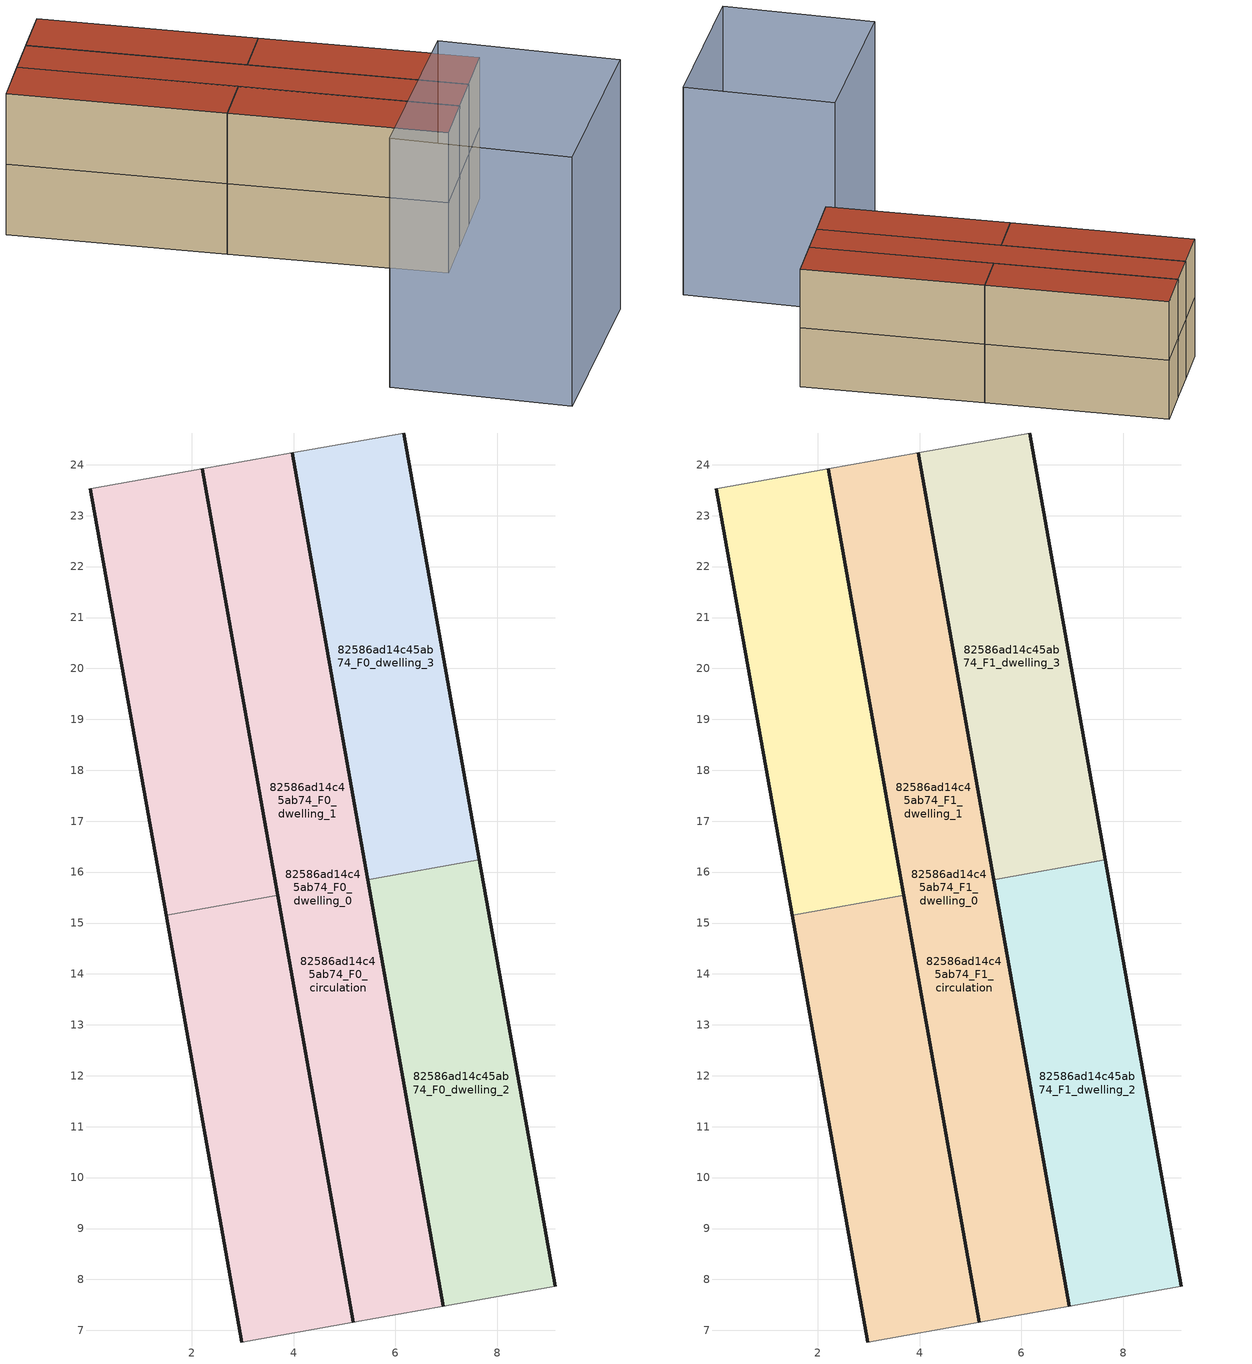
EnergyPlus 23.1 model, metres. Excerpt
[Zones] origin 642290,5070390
82586ad14c45ab74_F0_dwelling_0
 floor ground (EU_floor_Construction): 3.69,15.54 5.17,7.16 2.98,6.77 1.49,15.15 z0; 3.97,24.24 6.94,7.47 5.17,7.16 3.69,15.54 2.2,23.92 z0
 wall outside (EU_wall_Construction): 1.49,15.15 2.98,6.77 / 5.17,7.16 3.69,15.54 z0:3
 wall adiabatic (EU_wall_Construction): 2.98,6.77 5.17,7.16 z0:3
 wall to 82586ad14c45ab74_F0_dwelling_1 (EU_wall_Construction): 3.69,15.54 1.49,15.15 z0:3
82586ad14c45ab74_F0_dwelling_1
 floor ground (EU_floor_Construction): 2.2,23.92 3.69,15.54 1.49,15.15 0.01,23.53 z0; 3.97,24.24 6.94,7.47 5.17,7.16 3.69,15.54 2.2,23.92 z0
 wall outside (EU_wall_Construction): 0.01,23.53 1.49,15.15 / 3.69,15.54 2.2,23.92 z0:3
 wall adiabatic (EU_wall_Construction): 2.2,23.92 0.01,23.53 z0:3
82586ad14c45ab74_F0_dwelling_2
 floor ground (EU_floor_Construction): 7.65,16.24 9.13,7.86 6.94,7.47 5.46,15.85 z0
 wall outside (EU_wall_Construction): 9.13,7.86 7.65,16.24 / 5.46,15.85 6.94,7.47 z0:3
 wall adiabatic (EU_wall_Construction): 6.94,7.47 9.13,7.86 z0:3
 wall to 82586ad14c45ab74_F0_dwelling_3 (EU_wall_Construction): 7.65,16.24 5.46,15.85 z0:3
82586ad14c45ab74_F0_dwelling_3
 floor ground (EU_floor_Construction): 6.16,24.62 7.65,16.24 5.46,15.85 3.97,24.24 z0
 wall outside (EU_wall_Construction): 7.65,16.24 6.16,24.62 / 3.97,24.24 5.46,15.85 z0:3
 wall adiabatic (EU_wall_Construction): 6.16,24.62 3.97,24.24 z0:3
82586ad14c45ab74_F0_circulation
 floor ground (EU_floor_Construction): 3.97,24.24 6.94,7.47 5.17,7.16 3.69,15.54 2.2,23.92 z0; 3.69,15.54 5.17,7.16 2.98,6.77 1.49,15.15 z0; 2.2,23.92 3.69,15.54 1.49,15.15 0.01,23.53 z0
 wall outside (EU_wall_Construction): 2.2,23.92 5.17,7.16 / 6.94,7.47 3.97,24.24 z0:3
 wall adiabatic (EU_wall_Construction): 3.97,24.24 2.2,23.92 / 5.17,7.16 6.94,7.47 z0:3
82586ad14c45ab74_F1_dwelling_0
 floor outside (EU_floor_Construction): 3.69,15.54 5.17,7.16 2.98,6.77 1.49,15.15 z3
 floor to 82586ad14c45ab74_F0_dwelling_0 (EU_floor_Construction): 3.97,24.24 6.94,7.47 5.17,7.16 3.69,15.54 2.2,23.92 z3
 wall outside (EU_wall_Construction): 1.49,15.15 2.98,6.77 / 5.17,7.16 3.69,15.54 z3:6
 wall adiabatic (EU_wall_Construction): 2.98,6.77 5.17,7.16 z3:6
 wall to 82586ad14c45ab74_F1_dwelling_1 (EU_wall_Construction): 3.69,15.54 1.49,15.15 z3:6
 roof outside (EU_roof_Construction): 6.94,7.47 3.97,24.24 2.2,23.92 3.69,15.54 5.17,7.16 z6; 5.17,7.16 3.69,15.54 1.49,15.15 2.98,6.77 z6
82586ad14c45ab74_F1_dwelling_1
 floor to 82586ad14c45ab74_F0_dwelling_1 (EU_floor_Construction): 2.2,23.92 3.69,15.54 1.49,15.15 0.01,23.53 z3; 3.97,24.24 6.94,7.47 5.17,7.16 3.69,15.54 2.2,23.92 z3
 wall outside (EU_wall_Construction): 0.01,23.53 1.49,15.15 / 3.69,15.54 2.2,23.92 z3:6
 wall adiabatic (EU_wall_Construction): 2.2,23.92 0.01,23.53 z3:6
 roof outside (EU_roof_Construction): 6.94,7.47 3.97,24.24 2.2,23.92 3.69,15.54 5.17,7.16 z6; 3.69,15.54 2.2,23.92 0.01,23.53 1.49,15.15 z6
82586ad14c45ab74_F1_dwelling_2
 floor to 82586ad14c45ab74_F0_dwelling_2 (EU_floor_Construction): 7.65,16.24 9.13,7.86 6.94,7.47 5.46,15.85 z3
 wall outside (EU_wall_Construction): 9.13,7.86 7.65,16.24 / 5.46,15.85 6.94,7.47 z3:6
 wall adiabatic (EU_wall_Construction): 6.94,7.47 9.13,7.86 z3:6
 wall to 82586ad14c45ab74_F1_dwelling_3 (EU_wall_Construction): 7.65,16.24 5.46,15.85 z3:6
 roof outside (EU_roof_Construction): 9.13,7.86 7.65,16.24 5.46,15.85 6.94,7.47 z6
82586ad14c45ab74_F1_dwelling_3
 floor to 82586ad14c45ab74_F0_dwelling_3 (EU_floor_Construction): 6.16,24.62 7.65,16.24 5.46,15.85 3.97,24.24 z3
 wall outside (EU_wall_Construction): 7.65,16.24 6.16,24.62 / 3.97,24.24 5.46,15.85 z3:6
 wall adiabatic (EU_wall_Construction): 6.16,24.62 3.97,24.24 z3:6
 roof outside (EU_roof_Construction): 7.65,16.24 6.16,24.62 3.97,24.24 5.46,15.85 z6
82586ad14c45ab74_F1_circulation
 floor outside (EU_floor_Construction): 2.2,23.92 3.69,15.54 1.49,15.15 0.01,23.53 z3
 floor to 82586ad14c45ab74_F0_circulation (EU_floor_Construction): 3.97,24.24 6.94,7.47 5.17,7.16 3.69,15.54 2.2,23.92 z3; 3.69,15.54 5.17,7.16 2.98,6.77 1.49,15.15 z3
 wall outside (EU_wall_Construction): 2.2,23.92 5.17,7.16 / 6.94,7.47 3.97,24.24 z3:6
 wall adiabatic (EU_wall_Construction): 3.97,24.24 2.2,23.92 / 5.17,7.16 6.94,7.47 z3:6
 roof outside (EU_roof_Construction): 6.94,7.47 3.97,24.24 2.2,23.92 3.69,15.54 5.17,7.16 z6; 3.69,15.54 2.2,23.92 0.01,23.53 1.49,15.15 z6; 5.17,7.16 3.69,15.54 1.49,15.15 2.98,6.77 z6
shading: -6.52,5.55 1.57,6.68 / 1.57,6.68 2.55,-0.31 / 2.55,-0.31 -5.53,-1.45 / -5.53,-1.45 -6.52,5.55 z0:10.6
[Building]
EU S2 Campaign: North Axis=0; Terrain=City; Solar Distribution=FullExterior
[Site:Location]
Lyon-Bron: Latitude=45.75; Longitude=5; Time Zone=1; Elevation=198
[SizingPeriod:WeatherFileDays]
AnnualSizingPeriod: Begin Month=1; Begin Day of Month=1; End Month=12; End Day of Month=31; Day of Week for Start Day=Monday; Use Weather File Daylight Saving Period=No; Use Weather File Rain and Snow Indicators=No
[MATERIAL]
EU_InternalMass_Material: Roughness=MediumRough; Thickness=0.1; Conductivity=1; Density=1800; Specific Heat=900; Thermal Absorptance=0.9; Solar Absorptance=0.7; Visible Absorptance=0.7
[MATERIAL:NOMASS] Roughness=MediumRough; Thermal Absorptance=0.9; Solar Absorptance=0.7; Visible Absorptance=0.7
Name | Thermal Resistance
EU_wall_NoMass | 2.20426
EU_roof_NoMass | 1.82421
EU_floor_NoMass | 2.14752
[CONSTRUCTION]
EU_wall_Construction: EU_wall_NoMass
EU_roof_Construction: EU_roof_NoMass
EU_floor_Construction: EU_floor_NoMass
EU_InternalMass_Construction: EU_InternalMass_Material
[ZONE] Type=1; Multiplier=1; Ceiling Height=autocalculate; Floor Area=autocalculate; Part of Total Floor Area=Yes
Name | Volume
82586ad14c45ab74_F0_dwelling_0; 82586ad14c45ab74_F1_dwelling_0 | 148.764
82586ad14c45ab74_F0_dwelling_1 | 148.767
82586ad14c45ab74_F1_dwelling_1 | 148.766
82586ad14c45ab74_F0_dwelling_2; 82586ad14c45ab74_F1_dwelling_2; 82586ad14c45ab74_F0_dwelling_3; 82586ad14c45ab74_F1_dwelling_3 | 56.8367
82586ad14c45ab74_F0_circulation; 82586ad14c45ab74_F1_circulation | 205.603
[INTERNALMASS] Construction=EU_InternalMass_Construction; Surface Area=18.9456
Name | Zone or ZoneList
82586ad14c45ab74_F0_dwelling_0_EU_InternalMass | 82586ad14c45ab74_F0_dwelling_0
82586ad14c45ab74_F0_dwelling_1_EU_InternalMass | 82586ad14c45ab74_F0_dwelling_1
82586ad14c45ab74_F0_dwelling_2_EU_InternalMass | 82586ad14c45ab74_F0_dwelling_2
82586ad14c45ab74_F0_dwelling_3_EU_InternalMass | 82586ad14c45ab74_F0_dwelling_3
82586ad14c45ab74_F1_dwelling_0_EU_InternalMass | 82586ad14c45ab74_F1_dwelling_0
82586ad14c45ab74_F1_dwelling_1_EU_InternalMass | 82586ad14c45ab74_F1_dwelling_1
82586ad14c45ab74_F1_dwelling_2_EU_InternalMass | 82586ad14c45ab74_F1_dwelling_2
82586ad14c45ab74_F1_dwelling_3_EU_InternalMass | 82586ad14c45ab74_F1_dwelling_3
[OTHEREQUIPMENT] Fuel Type=Electricity; Design Level Calculation Method=Watts/Area; Power per Zone Floor Area=1; Fraction Latent=0; Fraction Radiant=0; Fraction Lost=0; Carbon Dioxide Generation Rate=0; EndUse Subcategory=EU_Step8_InternalGains
Name | Zone or ZoneList or Space or SpaceList | Schedule
EU_Step8_InternalGain_82586ad14c45ab74_F0_dwelling_0_f000 | 82586ad14c45ab74_F0_dwelling_0 | EU_Step8_GainSchedule_82586ad14c45ab74_F0_dwelling_0_f000
EU_Step8_InternalGain_82586ad14c45ab74_F0_dwelling_1_f000 | 82586ad14c45ab74_F0_dwelling_1 | EU_Step8_GainSchedule_82586ad14c45ab74_F0_dwelling_1_f000
EU_Step8_InternalGain_82586ad14c45ab74_F0_dwelling_2_f000 | 82586ad14c45ab74_F0_dwelling_2 | EU_Step8_GainSchedule_82586ad14c45ab74_F0_dwelling_2_f000
EU_Step8_InternalGain_82586ad14c45ab74_F0_dwelling_3_f000 | 82586ad14c45ab74_F0_dwelling_3 | EU_Step8_GainSchedule_82586ad14c45ab74_F0_dwelling_3_f000
EU_Step8_InternalGain_82586ad14c45ab74_F1_dwelling_0_f000 | 82586ad14c45ab74_F1_dwelling_0 | EU_Step8_GainSchedule_82586ad14c45ab74_F1_dwelling_0_f000
EU_Step8_InternalGain_82586ad14c45ab74_F1_dwelling_1_f000 | 82586ad14c45ab74_F1_dwelling_1 | EU_Step8_GainSchedule_82586ad14c45ab74_F1_dwelling_1_f000
EU_Step8_InternalGain_82586ad14c45ab74_F1_dwelling_2_f000 | 82586ad14c45ab74_F1_dwelling_2 | EU_Step8_GainSchedule_82586ad14c45ab74_F1_dwelling_2_f000
EU_Step8_InternalGain_82586ad14c45ab74_F1_dwelling_3_f000 | 82586ad14c45ab74_F1_dwelling_3 | EU_Step8_GainSchedule_82586ad14c45ab74_F1_dwelling_3_f000
[ZONEINFILTRATION:DESIGNFLOWRATE] Schedule=EU_AlwaysOn; Design Flow Rate Calculation Method=Flow/Area; Flow Rate per Floor Area=0.0005; Constant Term Coefficient=1; Temperature Term Coefficient=0; Velocity Term Coefficient=0; Velocity Squared Term Coefficient=0
Name | Zone or ZoneList or Space or SpaceList
EU_Circulation_Infiltration_82586ad14c45ab74_F0_circulation | 82586ad14c45ab74_F0_circulation
EU_Circulation_Infiltration_82586ad14c45ab74_F1_circulation | 82586ad14c45ab74_F1_circulation
[ZONEVENTILATION:DESIGNFLOWRATE] Schedule=EU_AlwaysOn; Design Flow Rate Calculation Method=AirChanges/Hour; Air Changes per Hour=0.567084; Ventilation Type=Natural; Fan Pressure Rise=0; Fan Total Efficiency=1; Constant Term Coefficient=1; Temperature Term Coefficient=0; Velocity Term Coefficient=0; Velocity Squared Term Coefficient=0; Minimum Indoor Temperature=-100; Maximum Indoor Temperature=100; Delta Temperature=-100; Minimum Outdoor Temperature=-100; Maximum Outdoor Temperature=100; Maximum Wind Speed=40
Name | Zone or ZoneList or Space or SpaceList
EU_ConstantAir_82586ad14c45ab74_F0_dwelling_0 | 82586ad14c45ab74_F0_dwelling_0
EU_ConstantAir_82586ad14c45ab74_F0_dwelling_1 | 82586ad14c45ab74_F0_dwelling_1
EU_ConstantAir_82586ad14c45ab74_F0_dwelling_2 | 82586ad14c45ab74_F0_dwelling_2
EU_ConstantAir_82586ad14c45ab74_F0_dwelling_3 | 82586ad14c45ab74_F0_dwelling_3
EU_ConstantAir_82586ad14c45ab74_F1_dwelling_0 | 82586ad14c45ab74_F1_dwelling_0
EU_ConstantAir_82586ad14c45ab74_F1_dwelling_1 | 82586ad14c45ab74_F1_dwelling_1
EU_ConstantAir_82586ad14c45ab74_F1_dwelling_2 | 82586ad14c45ab74_F1_dwelling_2
EU_ConstantAir_82586ad14c45ab74_F1_dwelling_3 | 82586ad14c45ab74_F1_dwelling_3
[HVACTEMPLATE:THERMOSTAT] Constant Heating Setpoint=20; Constant Cooling Setpoint=50
EU_HeatOnly_82586ad14c45ab74_F0_dwelling_0; EU_HeatOnly_82586ad14c45ab74_F0_dwelling_1; EU_HeatOnly_82586ad14c45ab74_F0_dwelling_2; EU_HeatOnly_82586ad14c45ab74_F0_dwelling_3; EU_HeatOnly_82586ad14c45ab74_F1_dwelling_0; EU_HeatOnly_82586ad14c45ab74_F1_dwelling_1; EU_HeatOnly_82586ad14c45ab74_F1_dwelling_2; EU_HeatOnly_82586ad14c45ab74_F1_dwelling_3
[HVACTEMPLATE:ZONE:IDEALLOADSAIRSYSTEM] System Availability Schedule=EU_AlwaysOn; Maximum Heating Supply Air Temperature=50; Minimum Cooling Supply Air Temperature=13; Maximum Heating Supply Air Humidity Ratio=0.0156; Minimum Cooling Supply Air Humidity Ratio=0.0077; Heating Limit=NoLimit; Cooling Limit=NoLimit; Heating Availability Schedule=EU_AlwaysOn; Cooling Availability Schedule=EU_CoolingOff; Dehumidification Control Type=ConstantSensibleHeatRatio; Cooling Sensible Heat Ratio=0.7; Dehumidification Setpoint=60; Humidification Control Type=None; Humidification Setpoint=30; Outdoor Air Method=None; Outdoor Air Flow Rate per Person=0.00944; Outdoor Air Flow Rate per Zone Floor Area=0; Outdoor Air Flow Rate per Zone=0; Demand Controlled Ventilation Type=None; Outdoor Air Economizer Type=NoEconomizer; Heat Recovery Type=None; Sensible Heat Recovery Effectiveness=0.7; Latent Heat Recovery Effectiveness=0.65
Name | Template Thermostat
82586ad14c45ab74_F0_dwelling_0 | EU_HeatOnly_82586ad14c45ab74_F0_dwelling_0
82586ad14c45ab74_F0_dwelling_1 | EU_HeatOnly_82586ad14c45ab74_F0_dwelling_1
82586ad14c45ab74_F0_dwelling_2 | EU_HeatOnly_82586ad14c45ab74_F0_dwelling_2
82586ad14c45ab74_F0_dwelling_3 | EU_HeatOnly_82586ad14c45ab74_F0_dwelling_3
82586ad14c45ab74_F1_dwelling_0 | EU_HeatOnly_82586ad14c45ab74_F1_dwelling_0
82586ad14c45ab74_F1_dwelling_1 | EU_HeatOnly_82586ad14c45ab74_F1_dwelling_1
82586ad14c45ab74_F1_dwelling_2 | EU_HeatOnly_82586ad14c45ab74_F1_dwelling_2
82586ad14c45ab74_F1_dwelling_3 | EU_HeatOnly_82586ad14c45ab74_F1_dwelling_3
[SIZING:ZONE] Zone Cooling Design Supply Air Temperature Input Method=SupplyAirTemperature; Zone Cooling Design Supply Air Temperature=13; Zone Heating Design Supply Air Temperature Input Method=SupplyAirTemperature; Zone Heating Design Supply Air Temperature=50; Zone Cooling Design Supply Air Humidity Ratio=0.008; Zone Heating Design Supply Air Humidity Ratio=0.008; Cooling Design Air Flow Method=DesignDay; Cooling Design Air Flow Rate=0; Cooling Minimum Air Flow per Zone Floor Area=0.000762; Cooling Minimum Air Flow=0; Cooling Minimum Air Flow Fraction=0.2; Heating Design Air Flow Method=DesignDay; Heating Design Air Flow Rate=0; Heating Maximum Air Flow per Zone Floor Area=0.002032; Heating Maximum Air Flow=0.141576; Heating Maximum Air Flow Fraction=0.3; Account for Dedicated Outdoor Air System=No; Dedicated Outdoor Air System Control Strategy=NeutralSupplyAir; Dedicated Outdoor Air Low Setpoint Temperature for Design=autosize; Dedicated Outdoor Air High Setpoint Temperature for Design=autosize; Zone Load Sizing Method=Sensible Load Only No Latent Load; Zone Latent Cooling Design Supply Air Humidity Ratio Input Method=HumidityRatioDifference; Zone Cooling Design Supply Air Humidity Ratio Difference=0.005; Zone Latent Heating Design Supply Air Humidity Ratio Input Method=HumidityRatioDifference; Zone Humidification Design Supply Air Humidity Ratio Difference=0.005
82586ad14c45ab74_F0_dwelling_0; 82586ad14c45ab74_F0_dwelling_1; 82586ad14c45ab74_F0_dwelling_2; 82586ad14c45ab74_F0_dwelling_3; 82586ad14c45ab74_F1_dwelling_0; 82586ad14c45ab74_F1_dwelling_1; 82586ad14c45ab74_F1_dwelling_2; 82586ad14c45ab74_F1_dwelling_3
[SCHEDULE:CONSTANT]
Name | Hourly Value
EU_AlwaysOn | 1
EU_CoolingOff | 0
[SCHEDULE:FILE] Column Number=1; Rows to Skip at Top=0; Number of Hours of Data=8760; Column Separator=Comma; Interpolate to Timestep=No; Minutes per Item=60; Adjust Schedule for Daylight Savings=Yes
Name | File
EU_Step8_GainSchedule_82586ad14c45ab74_F0_dwelling_0_f000 | ../../schedules/82586ad14c45ab74/82586ad14c45ab74_F0_dwelling_0_f000_gain.csv
EU_Step8_GainSchedule_82586ad14c45ab74_F0_dwelling_1_f000 | ../../schedules/82586ad14c45ab74/82586ad14c45ab74_F0_dwelling_1_f000_gain.csv
EU_Step8_GainSchedule_82586ad14c45ab74_F0_dwelling_2_f000 | ../../schedules/82586ad14c45ab74/82586ad14c45ab74_F0_dwelling_2_f000_gain.csv
EU_Step8_GainSchedule_82586ad14c45ab74_F0_dwelling_3_f000 | ../../schedules/82586ad14c45ab74/82586ad14c45ab74_F0_dwelling_3_f000_gain.csv
EU_Step8_GainSchedule_82586ad14c45ab74_F1_dwelling_0_f000 | ../../schedules/82586ad14c45ab74/82586ad14c45ab74_F1_dwelling_0_f000_gain.csv
EU_Step8_GainSchedule_82586ad14c45ab74_F1_dwelling_1_f000 | ../../schedules/82586ad14c45ab74/82586ad14c45ab74_F1_dwelling_1_f000_gain.csv
EU_Step8_GainSchedule_82586ad14c45ab74_F1_dwelling_2_f000 | ../../schedules/82586ad14c45ab74/82586ad14c45ab74_F1_dwelling_2_f000_gain.csv
EU_Step8_GainSchedule_82586ad14c45ab74_F1_dwelling_3_f000 | ../../schedules/82586ad14c45ab74/82586ad14c45ab74_F1_dwelling_3_f000_gain.csv
